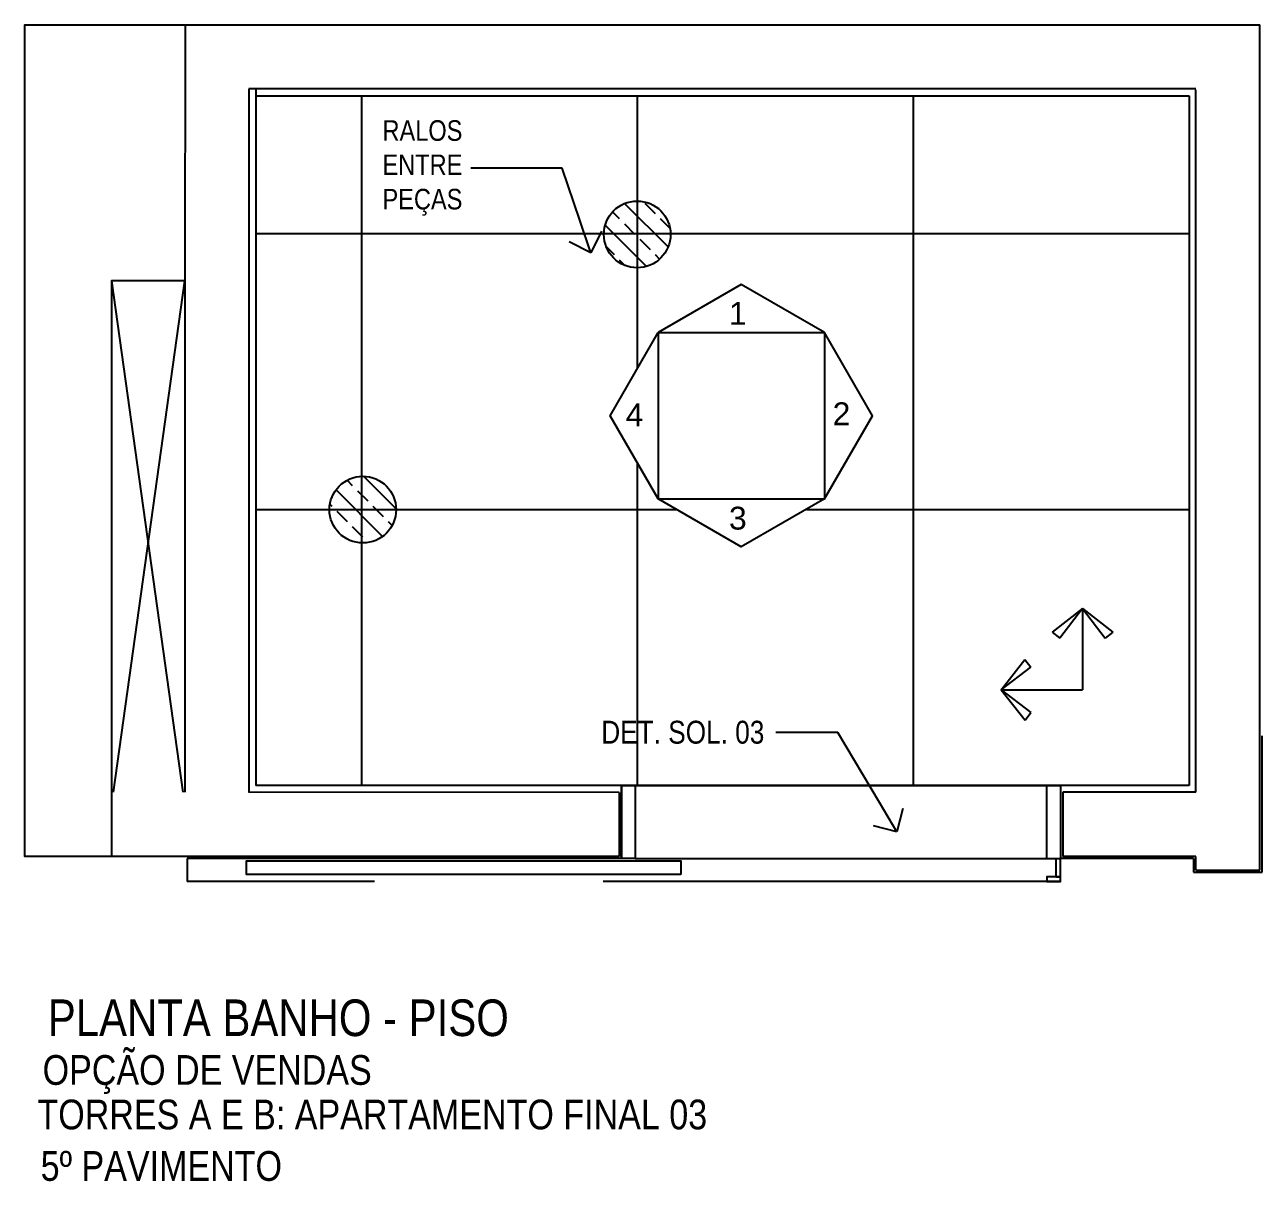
# Model space of a CAD drawing. Header units: metres. Extents: x 3 to 168, y -142 to 28.
# Drawn here: x 115.075 to 117.781, y -81.51 to -78.98 of the extents above; entities that cross this region are included whole.
import ezdxf
from ezdxf import colors
from ezdxf.entities.mleader import LeaderData, LeaderLine
from ezdxf.math import Vec2, Vec3

# ---------------------------------------------------------------- set-up
doc = ezdxf.new("R2010")
doc.units = ezdxf.units.M
doc.linetypes.add('DASHEDX2', pattern=[1.5, 1, -0.5])
for name, color, linetype in [('ARQ-ALV ACAB', 4, 'Continuous'), ('ARQ-ALV OSSO', 5, 'Continuous'), ('ARQ-AUX1', 1, 'Continuous'), ('ARQ-AUX2', 2, 'Continuous'), ('ARQ-CAX', 1, 'Continuous'), ('ARQ-CERÂMICA', 7, 'Continuous'), ('ARQ-PRJ', 7, 'DASHEDX2'), ('ARQ-SIM', 1, 'Continuous'), ('ARQ-TXT', 2, 'Continuous')]:
    doc.layers.add(name, color=color, linetype=linetype)
doc.styles.add('Adesa', font='ARIALN.TTF')
doc.styles.add('Arial', font='arial.ttf')

# ---------------------------------------------------------------- blocks, each defined once
blk = doc.blocks.new('A$C3DDA30F3')
for points in [[(0.03, 0.22), (0, 0.22), (0, 0.21), (0.03, 0.21)], [(0.01, 0.21), (0, 0.21), (0, 0.17), (0.01, 0.17)], [(0.83, 0.205), (1.78, 0.205), (1.78, 0.175), (0.83, 0.175)], [(0, 0.17), (0.03, 0.17), (0.03, 0.01), (0, 0.01)], [(0.93, 0.17), (0.96, 0.17), (0.96, 0.01), (0.93, 0.01)]]:
    blk.add_lwpolyline(points, close=True)
at = {"layer": 'ARQ-PRJ'}
for points in [[(0, 0.22), (1.91, 0.22)], [(1.91, 0.17), (1.91, 0.17), (1.91, 0.22)]]:
    blk.add_lwpolyline(points, dxfattribs=at)
blk = doc.blocks.new('VISTA')
at = {"layer": 'ARQ-SIM'}
blk.add_lwpolyline([(-0.00525, -0.00909), (-0.00525, 0.00909), (0, 0)], close=True, dxfattribs=at)
at = {"layer": 'ARQ-SIM', "color": 5, "style": 'Adesa'}
blk.add_attdef('4', (-0.0019, -0.00135), '', height=0.0025, rotation=90, dxfattribs=at)
blk = doc.blocks.new('PL RALO')
at = {"layer": 'ARQ-AUX2'}
h = blk.add_hatch(dxfattribs=at)
h.set_pattern_fill('BRASS', color=8, scale=0.01, angle=315)
h.set_pattern_definition([(315, (-278.116365, 1040.018154), (0.0449012806, 0.0449012806), []), (315, (-278.093914, 1040.040605), (0.0449012806, 0.0449012806), [0.03175, -0.015875])])
edge = h.paths.add_edge_path()
edge.add_arc((0, 0), 0.0729, 270, 630)
blk.add_circle((0, 0), 0.0729, dxfattribs=at)
blk = doc.blocks.new('Seta para pag.piso')
for p, q in [((0, 0.1126), (-0.0418, 0.0796)), ((0, 0.1126), (-0.0312, 0.0715)), ((0, 0.1126), (0, 0)), ((0, 0.1126), (0.0418, 0.0795)), ((0, 0.1126), (0.0312, 0.0715)), ((-0.0418, 0.0796), (-0.0312, 0.0715)), ((0.0418, 0.0795), (0.0312, 0.0715)), ((-0.1126, 0), (-0.0795, 0.0418)), ((-0.0795, 0.0418), (-0.0715, 0.0312)), ((-0.1126, 0), (-0.0715, 0.0312)), ((-0.1126, 0), (0, 0)), ((-0.1126, 0), (-0.0796, -0.0418)), ((-0.1126, 0), (-0.0715, -0.0312)), ((-0.0796, -0.0418), (-0.0715, -0.0312))]:
    blk.add_line(p, q)
blk = doc.blocks.new('_Open90')
at = {"color": 0, "linetype": 'ByBlock', "lineweight": -2}
for p, q in [((-0.5, 0.5), (0, 0)), ((0, 0), (-1, 0)), ((0, 0), (-0.5, -0.5))]:
    blk.add_line(p, q, dxfattribs=at)
blk = doc.blocks.new('AREAS MOLHADAS')
at = {"layer": 'ARQ-CERÂMICA'}
h = blk.add_hatch(dxfattribs=at)
h.set_pattern_fill('NET', color=256, scale=0.19)
h.set_pattern_definition([(0, (117.6212, -80.6439), (0, 0.60325), []), (90, (117.6212, -80.6439), (-0.60325, 4e-17), [])])
h.paths.add_polyline_path([(117.6212, -79.1356), (115.5801, -79.1356), (115.5801, -80.6439), (116.3801, -80.644), (116.41, -80.644), (117.3101, -80.6441), (117.3401, -80.6441), (117.3401, -80.644), (117.6212, -80.6439)])
h.paths.add_polyline_path([(116.642, -80.1224), (116.4602, -80.0174), (116.3552, -79.8355), (116.4602, -79.6536), (116.642, -79.5486), (116.8239, -79.6536), (116.9289, -79.8355), (116.8239, -80.0174)], flags=16)
h.paths.add_polyline_path([(116.6024, -79.6491), (116.6664, -79.6491), (116.6664, -79.5738), (116.6024, -79.5738)], flags=8)
h.paths.add_polyline_path([(116.3766, -79.871), (116.4405, -79.871), (116.4405, -79.796), (116.3766, -79.796)], flags=8)
h.paths.add_polyline_path([(116.8291, -79.8686), (116.8931, -79.8686), (116.8931, -79.7933), (116.8291, -79.7933)], flags=8)
h.paths.add_polyline_path([(116.6022, -80.098), (116.6666, -80.098), (116.6666, -80.0214), (116.6022, -80.0214)], flags=8)
at = {"layer": 'ARQ-ALV ACAB'}
for p, q in [((116.3801, -80.644, 0), (115.5801, -80.6439, 0)), ((117.6212, -80.6439, 0), (117.3401, -80.644, 0)), ((116.3801, -80.804), (115.4301, -80.804, 0)), ((117.6312, -80.804, 0), (117.3401, -80.804))]:
    blk.add_line(p, q, dxfattribs=at)
for points in [[(115.5801, -79.1206), (115.5801, -80.6439)], [(115.5801, -79.1356), (117.6212, -79.1356)], [(117.6212, -79.1356), (117.6212, -80.6439)]]:
    blk.add_lwpolyline(points, dxfattribs=at)
at = {"layer": 'ARQ-ALV ACAB', "elevation": 0}
for points in [[(117.7812, -80.8339), (117.7812, -80.5357)], [(116.3801, -80.644), (116.3801, -80.8042)], [(117.3401, -80.644), (117.3401, -80.804)], [(117.6312, -80.804), (117.6312, -80.8339)], [(117.6312, -80.8339), (117.7812, -80.8339)]]:
    blk.add_lwpolyline(points, dxfattribs=at)
at = {"layer": 'ARQ-ALV OSSO'}
for p, q in [((116.3751, -80.6592, 0), (115.5651, -80.659, 0)), ((117.6362, -80.6589, 0), (117.3451, -80.659, 0)), ((116.3751, -80.799), (115.2651, -80.799, 0)), ((117.6362, -80.799, 0), (117.3451, -80.799))]:
    blk.add_line(p, q, dxfattribs=at)
at = {"layer": 'ARQ-ALV OSSO', "elevation": 0}
for points in [[(115.4259, -78.9809), (115.4251, -79.5406), (115.2651, -79.5406), (115.2651, -80.799), (115.0751, -80.799), (115.0751, -78.9804), (115.4259, -78.9809)], [(115.4259, -78.9809), (117.7762, -78.9809)], [(117.6362, -79.1207), (115.5651, -79.1206)], [(115.5651, -79.1206), (115.5651, -80.6591)], [(115.4251, -79.5406), (115.4251, -80.659)], [(116.3751, -80.6592), (116.3751, -80.7992)], [(117.3451, -80.659), (117.3451, -80.799)], [(117.7762, -80.8289), (117.7762, -80.7589)], [(117.3551, -80.804), (117.3551, -80.8043)], [(117.6362, -80.8289), (117.6362, -80.799)], [(117.6362, -80.8289), (117.7762, -80.8289)]]:
    blk.add_lwpolyline(points, dxfattribs=at)
at = {"layer": 'ARQ-ALV OSSO'}
for points in [[(117.7762, -80.7589), (117.7762, -78.9809)], [(117.6362, -80.6589), (117.6362, -79.123)]]:
    blk.add_lwpolyline(points, dxfattribs=at)
at = {"layer": 'ARQ-AUX1', "elevation": 0}
for points in [[(115.2651, -79.5406), (115.4209, -80.659)], [(115.2693, -80.659), (115.4251, -79.5406)], [(116.41, -80.644), (117.3101, -80.6441)], [(116.41, -80.804), (117.31, -80.8039)]]:
    blk.add_lwpolyline(points, dxfattribs=at)
at = {"layer": 'ARQ-CAX', "rotation": 179.9933788427209}
blk.add_blockref('A$C3DDA30F3', (117.3401, -80.6341), dxfattribs=at)
at = {"layer": 'ARQ-CERÂMICA'}
for p in [(116.4143, -79.4388), (115.8143, -80.0408)]:
    blk.add_blockref('PL RALO', p, dxfattribs=at)
at = {"layer": 'ARQ-CERÂMICA', "xscale": -1.58230973583663, "yscale": 1.58230973583663, "zscale": 1.58230973583663, "rotation": 90}
blk.add_blockref('Seta para pag.piso', (117.3883, -80.4348), dxfattribs=at)
at = {"layer": 'ARQ-SIM', "ltscale": 0.03}
ref = blk.add_blockref('VISTA', (116.642, -79.5486, 0), dxfattribs=dict(at, xscale=-20.00000000011565, yscale=20.00000000011565, zscale=20.00000000011565, rotation=270))
ref.add_attrib('4', '1', (116.615, -79.6366, 0), dxfattribs={"color": 3, "height": 0.05, "style": 'Arial'})
ref = blk.add_blockref('VISTA', (116.3552, -79.8355, 0), dxfattribs=dict(at, xscale=20.00000000011565, yscale=20.00000000011565, zscale=20.00000000011565, rotation=180))
ref.add_attrib('4', '4', (116.3891, -79.8585, 0), dxfattribs={"color": 3, "height": 0.05, "style": 'Arial'})
ref = blk.add_blockref('VISTA', (116.9289, -79.8355, 0), dxfattribs=dict(at, xscale=-20.00000000011565, yscale=20.00000000011565, zscale=20.00000000011565, rotation=180))
ref.add_attrib('4', '2', (116.8417, -79.8561, 0), dxfattribs={"color": 3, "height": 0.05, "style": 'Arial'})
ref = blk.add_blockref('VISTA', (116.642, -80.1224, 0), dxfattribs=dict(at, xscale=20.00000000011565, yscale=20.00000000011565, zscale=20.00000000011565, rotation=270))
ref.add_attrib('4', '3', (116.615, -80.0844, 0), dxfattribs={"color": 3, "height": 0.05, "style": 'Arial'})
at = {"layer": 'ARQ-TXT', "ltscale": 0.5, "style": 'Adesa'}
blk.add_text('PLANTA BANHO - PISO', height=0.08, dxfattribs=at).set_placement((115.1255, -81.192, 0))
at = {"layer": 'ARQ-TXT', "style": 'Adesa'}
for s, p in [('OPÇÃO DE VENDAS', (115.1141, -81.2986, 217.9394)), ('TORRES A E B: APARTAMENTO FINAL 03', (115.1028, -81.396, 435.8787)), ('5º PAVIMENTO', (115.1099, -81.5086, 544.8484))]:
    blk.add_text(s, height=0.065, dxfattribs=at).set_placement(p)
at = {"layer": 'ARQ-SIM'}
ml = blk.add_multileader_mtext('Standard', dxfattribs=at)
ml.set_content('RALOS ENTRE PEÇAS', color=2, style='Adesa')
ml.set_leader_properties(color=256)
ml.set_arrow_properties(name='OPEN90')
ml.build(insert=Vec2(0, 0))
ml.multileader.update_dxf_attribs({"text_left_attachment_type": 2, "text_right_attachment_type": 2, "dogleg_length": 0.2, "arrow_head_size": 0.075})
ctx = ml.context
ctx.base_point, ctx.char_height, ctx.arrow_head_size, ctx.landing_gap_size, ctx.plane_origin = Vec3(115.8324, -79.294), 0.045, 0.075, 0.025, Vec3(116.4742, -79.4229)
ctx.left_attachment, ctx.right_attachment = 2, 2
notes = []
notes.append((ctx, [(1, (1, 1, 0), (116.2506, -79.294), (-1, 0), 0.2, [(0, [(116.3128, -79.479)], 0, [])])]))
ctx.mtext.insert, ctx.mtext.width, ctx.mtext.flow_direction = Vec3(115.8574, -79.1892), 0.142536, 5
ml = blk.add_multileader_mtext('Standard', dxfattribs=at)
ml.set_content('DET. SOL. 03', color=2, style='Adesa')
ml.set_leader_properties(color=256)
ml.set_arrow_properties(name='OPEN90')
ml.build(insert=Vec2(0, 0))
ml.multileader.update_dxf_attribs({"text_left_attachment_type": 2, "text_right_attachment_type": 2, "dogleg_length": 0.2, "arrow_head_size": 0.075})
ctx = ml.context
ctx.base_point, ctx.char_height, ctx.arrow_head_size, ctx.landing_gap_size, ctx.plane_origin = Vec3(116.3179, -80.5284), 0.05, 0.075, 0.025, Vec3(115.8846, -80.8284)
ctx.left_attachment, ctx.right_attachment, ctx.text_align_type = 2, 2, 2
notes.append((ctx, [(1, (1, 1, 0), (116.8532, -80.5284), (-1, 0), 0.1358, [(0, [(116.9822, -80.7454)], 0, [])])]))
ctx.mtext.insert, ctx.mtext.alignment, ctx.mtext.flow_direction = Vec3(116.6924, -80.5025), 3, 5
for ctx, leaders in notes:
    for number, flags, end, landing, length, lines in leaders:
        leader = LeaderData()
        leader.index, (leader.has_last_leader_line, leader.has_dogleg_vector, leader.attachment_direction) = number, flags
        leader.last_leader_point, leader.dogleg_vector, leader.dogleg_length = Vec3(end), Vec3(landing), length
        for number, points, colour, breaks in lines:
            line = LeaderLine()
            line.index, line.vertices, line.color, line.breaks = number, Vec3.list(points), colors.encode_raw_color(colour), breaks
            leader.lines.append(line)
        ctx.leaders.append(leader)

msp = doc.modelspace()

# ---------------------------------------------------------------- block references
msp.add_blockref('AREAS MOLHADAS', (0, 0))

doc.saveas('drawing.dxf')
